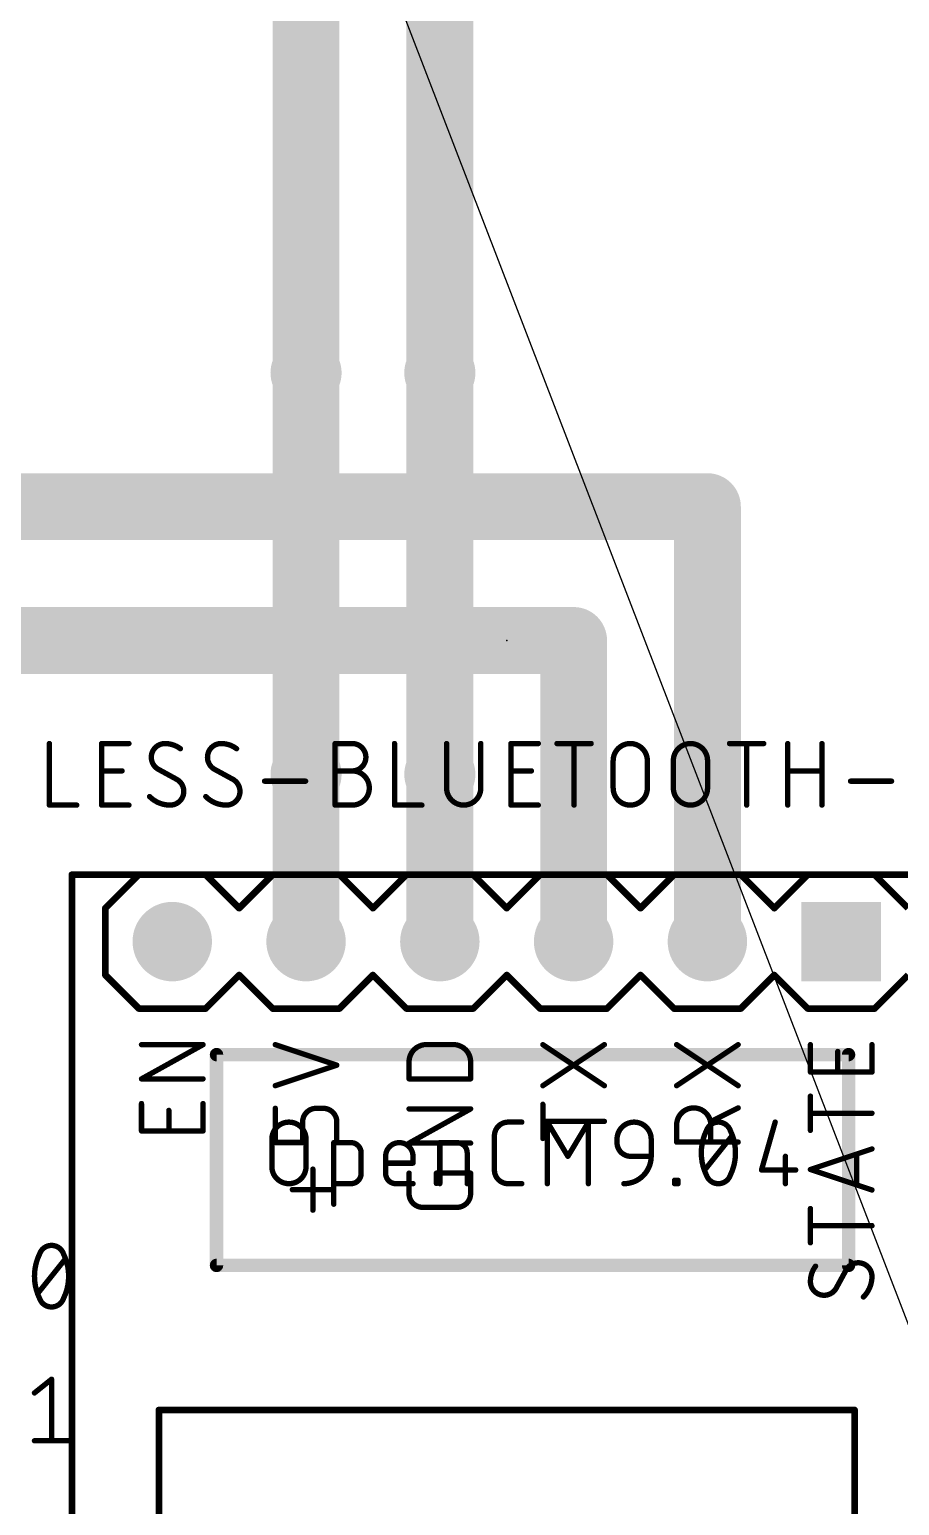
# Model space of a CAD drawing. Extents: x -1.3 to 90, y -14.6 to 68.6.
# Drawn here: x 30.31 to 46.83, y 12.79 to 40.81 of the extents above; entities that cross this region are included whole.
import ezdxf

# ---------------------------------------------------------------- set-up
doc = ezdxf.new("R2010")
doc.units = 0
for name, color, linetype in [('1', 22, 'CONTINUOUS'), ('16', 175, 'CONTINUOUS'), ('17', 82, 'CONTINUOUS'), ('18', 82, 'CONTINUOUS'), ('19', 53, 'CONTINUOUS'), ('21', 253, 'CONTINUOUS'), ('23', 7, 'CONTINUOUS'), ('27', 253, 'CONTINUOUS')]:
    doc.layers.add(name, color=color, linetype=linetype)

# ---------------------------------------------------------------- blocks, each defined once
blk = doc.blocks.new('SQUAREP')
blk.add_solid([(-0.5, -0.5), (0.5, -0.5), (-0.5, 0.5), (0.5, 0.5)])
blk = doc.blocks.new('ROUNDP')
at = {"const_width": 0.5}
blk.add_lwpolyline([(0, -0.25, 1), (0, 0.25, 1), (0, -0.25)], format="xyb", dxfattribs=at)
blk = doc.blocks.new('ROUNDV')
at = {"const_width": 0.5}
blk.add_lwpolyline([(0, -0.25, 1), (0, 0.25, 1), (0, -0.25)], format="xyb", dxfattribs=at)

msp = doc.modelspace()

# ---------------------------------------------------------------- linework, layer by layer
at = {"layer": '1', "const_width": 1.27}
for points in [[(35.56, 34.29), (35.56, 26.67)], [(38.1, 34.29), (38.1, 26.67)]]:
    msp.add_lwpolyline(points, dxfattribs=at)
at = {"layer": '1', "const_width": 0.635}
for points in [[(35.8775, 34.29, 1), (35.2425, 34.29)], [(38.4175, 34.29, 1), (37.7825, 34.29)], [(35.2425, 26.67, 1), (35.8775, 26.67)], [(37.7825, 26.67, 1), (38.4175, 26.67)]]:
    msp.add_lwpolyline(points, format="xyb", dxfattribs=at)
at = {"layer": '16', "const_width": 1.27}
for points in [[(35.56, 46.99), (35.56, 34.29)], [(38.1, 44.45), (38.1, 34.29)], [(27.94, 31.75), (43.18, 31.75)], [(43.18, 31.75), (43.18, 23.495)], [(40.64, 29.21), (27.94, 29.21)], [(40.64, 23.495), (40.64, 29.21)], [(35.56, 26.67), (35.56, 23.495)], [(38.1, 26.67), (38.1, 23.495)]]:
    msp.add_lwpolyline(points, dxfattribs=at)
at = {"layer": '16', "const_width": 0.635}
for points in [[(35.2425, 34.29, 1), (35.8775, 34.29)], [(37.7825, 34.29, 1), (38.4175, 34.29)], [(43.4975, 31.75, 1), (42.8625, 31.75)], [(43.18, 31.4325, 1), (43.18, 32.0675)], [(40.9575, 29.21, 1), (40.3225, 29.21)], [(40.64, 28.8925, 1), (40.64, 29.5275)], [(35.8775, 26.67, 1), (35.2425, 26.67)], [(38.4175, 26.67, 1), (37.7825, 26.67)], [(35.2425, 23.495, 1), (35.8775, 23.495)], [(37.7825, 23.495, 1), (38.4175, 23.495)], [(40.3225, 23.495, 1), (40.9575, 23.495)], [(42.8625, 23.495, 1), (43.4975, 23.495)]]:
    msp.add_lwpolyline(points, format="xyb", dxfattribs=at)
at = {"layer": '19'}
msp.add_line((50.8, 6.35), (34.163, 49.53), dxfattribs=at)
at = {"layer": '21'}
for points, const_width in [([(40.005, 24.765), (31.115, 24.765)], 0.127), ([(31.115, 24.765), (31.115, -12.065)], 0.127), ([(31.75, 24.13), (32.385, 24.765)], 0.127), ([(33.655, 24.765), (34.29, 24.13)], 0.127), ([(34.29, 24.13), (34.925, 24.765)], 0.127), ([(36.195, 24.765), (36.83, 24.13)], 0.127), ([(36.83, 24.13), (37.465, 24.765)], 0.127), ([(38.735, 24.765), (39.37, 24.13)], 0.127), ([(40.005, 24.765), (39.37, 24.13)], 0.127), ([(41.275, 24.765), (40.005, 24.765)], 0.127), ([(42.545, 24.765), (41.275, 24.765)], 0.127), ([(41.91, 24.13), (41.275, 24.765)], 0.127), ([(42.545, 24.765), (41.91, 24.13)], 0.127), ([(43.815, 24.765), (42.545, 24.765)], 0.127), ([(45.085, 24.765), (43.815, 24.765)], 0.127), ([(44.45, 24.13), (43.815, 24.765)], 0.127), ([(45.085, 24.765), (44.45, 24.13)], 0.127), ([(46.355, 24.765), (45.085, 24.765)], 0.127), ([(47.625, 24.765), (46.355, 24.765)], 0.127), ([(46.99, 24.13), (46.355, 24.765)], 0.127), ([(31.75, 24.13), (31.75, 22.86)], 0.127), ([(31.75, 22.86), (32.385, 22.225)], 0.127), ([(34.29, 22.86), (33.655, 22.225)], 0.127), ([(34.925, 22.225), (34.29, 22.86)], 0.127), ([(36.83, 22.86), (36.195, 22.225)], 0.127), ([(37.465, 22.225), (36.83, 22.86)], 0.127), ([(39.37, 22.86), (38.735, 22.225)], 0.127), ([(39.37, 22.86), (40.005, 22.225)], 0.127), ([(41.275, 22.225), (41.91, 22.86)], 0.127), ([(41.91, 22.86), (42.545, 22.225)], 0.127), ([(43.815, 22.225), (44.45, 22.86)], 0.127), ([(44.45, 22.86), (45.085, 22.225)], 0.127), ([(46.355, 22.225), (46.99, 22.86)], 0.127), ([(33.655, 22.225), (32.385, 22.225)], 0.127), ([(36.195, 22.225), (34.925, 22.225)], 0.127), ([(38.735, 22.225), (37.465, 22.225)], 0.127), ([(40.005, 22.225), (41.275, 22.225)], 0.127), ([(42.545, 22.225), (43.815, 22.225)], 0.127), ([(45.085, 22.225), (46.355, 22.225)], 0.127), ([(32.4358, 20.8901), (33.6042, 21.5392)], 0.1016), ([(33.6042, 21.5392), (32.4358, 21.5392)], 0.1016), ([(36.1442, 21.1497), (34.9758, 21.5392)], 0.1016), ([(37.8404, 21.5392), (38.3596, 21.5392)], 0.1016), ([(41.2242, 20.7603), (40.0558, 21.5392)], 0.1016), ([(40.0558, 20.7603), (41.2242, 21.5392)], 0.1016), ([(43.7642, 20.7603), (42.5958, 21.5392)], 0.1016), ([(42.5958, 20.7603), (43.7642, 21.5392)], 0.1016), ([(45.1358, 21.0199), (45.1358, 21.5392)], 0.1016), ([(46.3042, 21.5392), (46.3042, 21.0199)], 0.1016), ([(33.86, 21.35), (33.86, 17.35)], 0.254), ([(45.86, 21.35), (33.86, 21.35)], 0.254), ([(45.6551, 21.0199), (45.6551, 21.4094)], 0.1016), ([(45.86, 17.35), (45.86, 21.35)], 0.254), ([(34.9758, 20.7603), (36.1442, 21.1497)], 0.1016), ([(37.5158, 20.8901), (37.5158, 21.2146)], 0.1016), ([(38.6842, 21.2146), (38.6842, 20.8901)], 0.1016), ([(46.3042, 21.0199), (45.1358, 21.0199)], 0.1016), ([(33.6042, 20.8901), (32.4358, 20.8901)], 0.1016), ([(38.6842, 20.8901), (37.5158, 20.8901)], 0.1016), ([(32.4358, 19.9017), (32.4358, 20.421)], 0.1016), ([(33.6042, 20.421), (33.6042, 19.9017)], 0.1016), ([(40.0558, 19.7584), (40.0558, 20.4075)], 0.1016), ([(45.1358, 19.9128), (45.1358, 20.5619)], 0.1016), ([(32.9551, 19.9017), (32.9551, 20.2912)], 0.1016), ([(34.9758, 19.6822), (34.9758, 20.3313)], 0.1016), ([(35.8846, 20.3313), (35.7547, 20.3313)], 0.1016), ([(37.5158, 19.6709), (38.6842, 20.32)], 0.1016), ([(38.6842, 20.32), (37.5158, 20.32)], 0.1016), ([(43.7642, 20.3387), (43.2449, 20.079)], 0.1016), ([(46.3042, 20.2373), (45.1358, 20.2373)], 0.1016), ([(33.6042, 19.9017), (32.4358, 19.9017)], 0.1016), ([(35.4951, 20.0716), (35.4951, 19.6822)], 0.1016), ([(36.1442, 19.6822), (36.1442, 20.0716)], 0.1016), ([(39.3962, 20.0692), (39.6559, 20.0692)], 0.1016), ([(41.2242, 20.0829), (40.0558, 20.0829)], 0.1016), ([(40.1418, 18.9008), (40.1418, 20.0692)], 0.1016), ([(40.1418, 20.0692), (40.5313, 19.4201)], 0.1016), ([(40.5313, 19.4201), (40.9207, 20.0692)], 0.1016), ([(40.9207, 20.0692), (40.9207, 18.9008)], 0.1016), ([(42.5958, 19.6895), (42.5958, 20.0141)], 0.1016), ([(43.2449, 20.0141), (43.2449, 19.6895)], 0.1016), ([(44.4668, 20.0692), (44.2072, 19.1604)], 0.1016), ([(34.9108, 19.2254), (34.9108, 19.7446)], 0.1016), ([(35.4951, 19.6822), (34.9758, 19.6822)], 0.1016), ([(35.5599, 19.7446), (35.5599, 19.2254)], 0.1016), ([(36.0865, 18.5113), (36.0865, 19.6797)], 0.1016), ([(36.0865, 19.6797), (36.4111, 19.6797)], 0.1016), ([(38.6842, 19.6709), (37.5158, 19.6709)], 0.1016), ([(38.0999, 18.9008), (38.0999, 19.6797)], 0.1016), ([(38.0999, 19.6797), (38.4245, 19.6797)], 0.1016), ([(39.1366, 19.1604), (39.1366, 19.8096)], 0.1016), ([(41.464, 19.6797), (41.464, 19.7446)], 0.1016), ([(42.1131, 19.7446), (42.1131, 19.4201)], 0.1016), ([(43.7642, 19.6895), (42.5958, 19.6895)], 0.1016), ([(43.1291, 19.1604), (43.6484, 19.8096)], 0.1016), ([(45.1358, 19.1705), (46.3042, 19.56)], 0.1016), ([(36.6058, 19.485), (36.6058, 19.0955)], 0.1016), ([(37.0712, 19.0955), (37.0712, 19.4201)], 0.1016), ([(37.5905, 19.2903), (37.0712, 19.2903)], 0.1016), ([(37.5905, 19.4201), (37.5905, 19.2903)], 0.1016), ([(38.6192, 19.485), (38.6192, 18.9008)], 0.1016), ([(42.1131, 19.4201), (41.7236, 19.4201)], 0.1016), ([(44.6616, 19.4201), (44.6616, 18.9008)], 0.1016), ([(46.0121, 19.4626), (46.0121, 18.8784)], 0.1016), ([(35.6898, 18.3981), (35.6898, 19.177)], 0.1016), ([(37.5158, 18.7113), (37.5158, 19.1008)], 0.1016), ([(38.0351, 18.9061), (38.0351, 19.1008)], 0.1016), ([(38.0351, 19.1008), (38.6842, 19.1008)], 0.1016), ([(38.6842, 19.1008), (38.6842, 18.7113)], 0.1016), ([(44.2072, 19.1604), (44.8563, 19.1604)], 0.1016), ([(46.3042, 18.781), (45.1358, 19.1705)], 0.1016), ([(36.0793, 18.7875), (35.3004, 18.7875)], 0.1016), ([(36.4111, 18.9008), (36.0865, 18.9008)], 0.1016), ([(37.5905, 18.9008), (37.2659, 18.9008)], 0.1016), ([(39.6559, 18.9008), (39.3962, 18.9008)], 0.1016), ([(42.5562, 18.9008), (42.5562, 18.9657)], 0.1016), ([(42.5562, 18.9657), (42.6211, 18.9657)], 0.1016), ([(42.6211, 18.9008), (42.5562, 18.9008)], 0.1016), ([(42.6211, 18.9657), (42.6211, 18.9008)], 0.1016), ([(38.4246, 18.4517), (37.7754, 18.4517)], 0.1016), ([(45.1358, 17.7792), (45.1358, 18.4283)], 0.1016), ([(46.3042, 18.1037), (45.1358, 18.1037)], 0.1016), ([(30.4687, 16.8204), (30.988, 17.4696)], 0.1016), ([(33.86, 17.35), (45.86, 17.35)], 0.254), ([(45.8174, 17.2698), (45.6226, 16.9127)], 0.1016), ([(30.4038, 14.9296), (30.7284, 15.1892)], 0.1016), ([(30.7284, 15.1892), (30.7284, 14.0208)], 0.1016), ([(45.974, 14.605), (32.766, 14.605)], 0.127), ([(32.766, 14.605), (32.766, -8.255)], 0.127), ([(45.974, -8.255), (45.974, 14.605)], 0.127), ([(30.4038, 14.0208), (31.0529, 14.0208)], 0.1016)]:
    msp.add_lwpolyline(points, dxfattribs=dict(at, const_width=const_width))
for points, const_width in [([(31.115, 24.7967, 1), (31.115, 24.7333)], 0.0635), ([(31.1468, 24.765, 1), (31.0833, 24.765)], 0.0635), ([(32.4075, 24.7425, 1), (32.3625, 24.7875)], 0.0635), ([(33.6775, 24.7875, 1), (33.6325, 24.7425)], 0.0635), ([(34.9475, 24.7425, 1), (34.9025, 24.7875)], 0.0635), ([(36.2175, 24.7875, 1), (36.1725, 24.7425)], 0.0635), ([(37.4875, 24.7425, 1), (37.4425, 24.7875)], 0.0635), ([(38.7575, 24.7875, 1), (38.7125, 24.7425)], 0.0635), ([(40.005, 24.7967, 1), (40.005, 24.7333)], 0.0635), ([(40.0275, 24.7425, 1), (39.9825, 24.7875)], 0.0635), ([(40.005, 24.7333, 1), (40.005, 24.7967)], 0.0635), ([(41.2975, 24.7875, 1), (41.2525, 24.7425)], 0.0635), ([(41.275, 24.7967, 1), (41.275, 24.7333)], 0.0635), ([(41.275, 24.7333, 1), (41.275, 24.7967)], 0.0635), ([(42.545, 24.7967, 1), (42.545, 24.7333)], 0.0635), ([(42.5675, 24.7425, 1), (42.5225, 24.7875)], 0.0635), ([(42.545, 24.7333, 1), (42.545, 24.7967)], 0.0635), ([(43.8375, 24.7875, 1), (43.7925, 24.7425)], 0.0635), ([(43.815, 24.7967, 1), (43.815, 24.7333)], 0.0635), ([(43.815, 24.7333, 1), (43.815, 24.7967)], 0.0635), ([(45.085, 24.7967, 1), (45.085, 24.7333)], 0.0635), ([(45.1075, 24.7425, 1), (45.0625, 24.7875)], 0.0635), ([(45.085, 24.7333, 1), (45.085, 24.7967)], 0.0635), ([(46.3775, 24.7875, 1), (46.3325, 24.7425)], 0.0635), ([(46.355, 24.7967, 1), (46.355, 24.7333)], 0.0635), ([(46.355, 24.7333, 1), (46.355, 24.7967)], 0.0635), ([(31.7275, 24.1525, 1), (31.7725, 24.1075)], 0.0635), ([(31.7817, 24.13, 1), (31.7183, 24.13)], 0.0635), ([(34.2675, 24.1525, 1), (34.3125, 24.1075)], 0.0635), ([(34.2675, 24.1075, 1), (34.3125, 24.1525)], 0.0635), ([(36.8075, 24.1525, 1), (36.8525, 24.1075)], 0.0635), ([(36.8075, 24.1075, 1), (36.8525, 24.1525)], 0.0635), ([(39.3475, 24.1525, 1), (39.3925, 24.1075)], 0.0635), ([(39.3475, 24.1075, 1), (39.3925, 24.1525)], 0.0635), ([(41.8875, 24.1525, 1), (41.9325, 24.1075)], 0.0635), ([(41.8875, 24.1075, 1), (41.9325, 24.1525)], 0.0635), ([(44.4275, 24.1525, 1), (44.4725, 24.1075)], 0.0635), ([(44.4275, 24.1075, 1), (44.4725, 24.1525)], 0.0635), ([(31.7725, 22.8825, 1), (31.7275, 22.8375)], 0.0635), ([(31.7183, 22.86, 1), (31.7817, 22.86)], 0.0635), ([(34.3125, 22.8825, 1), (34.2675, 22.8375)], 0.0635), ([(34.3125, 22.8375, 1), (34.2675, 22.8825)], 0.0635), ([(36.8525, 22.8825, 1), (36.8075, 22.8375)], 0.0635), ([(36.8525, 22.8375, 1), (36.8075, 22.8825)], 0.0635), ([(39.3925, 22.8825, 1), (39.3475, 22.8375)], 0.0635), ([(39.3925, 22.8375, 1), (39.3475, 22.8825)], 0.0635), ([(41.9325, 22.8825, 1), (41.8875, 22.8375)], 0.0635), ([(41.9325, 22.8375, 1), (41.8875, 22.8825)], 0.0635), ([(44.4725, 22.8825, 1), (44.4275, 22.8375)], 0.0635), ([(44.4725, 22.8375, 1), (44.4275, 22.8825)], 0.0635), ([(32.385, 22.2568, 1), (32.385, 22.1933)], 0.0635), ([(32.3625, 22.2025, 1), (32.4075, 22.2475)], 0.0635), ([(33.6325, 22.2475, 1), (33.6775, 22.2025)], 0.0635), ([(33.655, 22.1933, 1), (33.655, 22.2568)], 0.0635), ([(34.925, 22.2568, 1), (34.925, 22.1933)], 0.0635), ([(34.9025, 22.2025, 1), (34.9475, 22.2475)], 0.0635), ([(36.1725, 22.2475, 1), (36.2175, 22.2025)], 0.0635), ([(36.195, 22.1933, 1), (36.195, 22.2568)], 0.0635), ([(37.465, 22.2568, 1), (37.465, 22.1933)], 0.0635), ([(37.4425, 22.2025, 1), (37.4875, 22.2475)], 0.0635), ([(38.7125, 22.2475, 1), (38.7575, 22.2025)], 0.0635), ([(38.735, 22.1933, 1), (38.735, 22.2568)], 0.0635), ([(40.005, 22.2568, 1), (40.005, 22.1933)], 0.0635), ([(39.9825, 22.2025, 1), (40.0275, 22.2475)], 0.0635), ([(41.2525, 22.2475, 1), (41.2975, 22.2025)], 0.0635), ([(41.275, 22.1933, 1), (41.275, 22.2568)], 0.0635), ([(42.545, 22.2568, 1), (42.545, 22.1933)], 0.0635), ([(42.5225, 22.2025, 1), (42.5675, 22.2475)], 0.0635), ([(43.7925, 22.2475, 1), (43.8375, 22.2025)], 0.0635), ([(43.815, 22.1933, 1), (43.815, 22.2568)], 0.0635), ([(45.085, 22.2568, 1), (45.085, 22.1933)], 0.0635), ([(45.0625, 22.2025, 1), (45.1075, 22.2475)], 0.0635), ([(46.3325, 22.2475, 1), (46.3775, 22.2025)], 0.0635), ([(46.355, 22.1933, 1), (46.355, 22.2568)], 0.0635), ([(32.4358, 21.5646, 1), (32.4358, 21.5138)], 0.0508), ([(33.6165, 21.517, 1), (33.5919, 21.5614)], 0.0508), ([(33.6042, 21.5138, 1), (33.6042, 21.5646)], 0.0508), ([(34.9838, 21.5633, 1), (34.9678, 21.5151)], 0.0508), ([(37.8404, 21.5392, 0.4142), (37.5158, 21.2146)], 0.1016), ([(37.8404, 21.5646, 1), (37.8404, 21.5138)], 0.0508), ([(37.8404, 21.5138, 1), (37.8404, 21.5646)], 0.0508), ([(38.6842, 21.2146, 0.4142), (38.3596, 21.5392)], 0.1016), ([(38.3596, 21.5646, 1), (38.3596, 21.5138)], 0.0508), ([(38.3596, 21.5138, 1), (38.3596, 21.5646)], 0.0508), ([(40.0699, 21.5603, 1), (40.0417, 21.5181)], 0.0508), ([(41.2383, 21.5181, 1), (41.2101, 21.5603)], 0.0508), ([(42.6099, 21.5603, 1), (42.5817, 21.5181)], 0.0508), ([(43.7783, 21.5181, 1), (43.7501, 21.5603)], 0.0508), ([(45.1612, 21.5392, 1), (45.1104, 21.5392)], 0.0508), ([(46.3296, 21.5392, 1), (46.2788, 21.5392)], 0.0508), ([(33.9235, 21.35, 1), (33.7965, 21.35)], 0.127), ([(33.86, 21.4135, 1), (33.86, 21.2865)], 0.127), ([(45.6805, 21.4094, 1), (45.6297, 21.4094)], 0.0508), ([(45.9235, 21.35, 1), (45.7965, 21.35)], 0.127), ([(45.86, 21.2865, 1), (45.86, 21.4135)], 0.127), ([(36.1522, 21.1256, 1), (36.1362, 21.1738)], 0.0508), ([(36.1362, 21.1256, 1), (36.1522, 21.1738)], 0.0508), ([(37.5412, 21.2146, 1), (37.4904, 21.2146)], 0.0508), ([(37.4904, 21.2146, 1), (37.5412, 21.2146)], 0.0508), ([(38.7096, 21.2146, 1), (38.6588, 21.2146)], 0.0508), ([(38.6588, 21.2146, 1), (38.7096, 21.2146)], 0.0508), ([(45.1358, 21.0453, 1), (45.1358, 20.9945)], 0.0508), ([(45.1104, 21.0199, 1), (45.1612, 21.0199)], 0.0508), ([(45.6297, 21.0199, 1), (45.6805, 21.0199)], 0.0508), ([(46.2788, 21.0199, 1), (46.3296, 21.0199)], 0.0508), ([(46.3042, 20.9945, 1), (46.3042, 21.0453)], 0.0508), ([(32.4358, 20.9155, 1), (32.4358, 20.8647)], 0.0508), ([(32.4235, 20.9123, 1), (32.4481, 20.8679)], 0.0508), ([(33.6042, 20.8647, 1), (33.6042, 20.9155)], 0.0508), ([(34.9678, 20.7844, 1), (34.9838, 20.7362)], 0.0508), ([(37.5158, 20.9155, 1), (37.5158, 20.8647)], 0.0508), ([(37.4904, 20.8901, 1), (37.5412, 20.8901)], 0.0508), ([(38.6588, 20.8901, 1), (38.7096, 20.8901)], 0.0508), ([(38.6842, 20.8647, 1), (38.6842, 20.9155)], 0.0508), ([(40.0417, 20.7814, 1), (40.0699, 20.7391)], 0.0508), ([(41.2101, 20.7391, 1), (41.2383, 20.7814)], 0.0508), ([(42.5817, 20.7814, 1), (42.6099, 20.7391)], 0.0508), ([(43.7501, 20.7391, 1), (43.7783, 20.7814)], 0.0508), ([(32.4612, 20.421, 1), (32.4104, 20.421)], 0.0508), ([(33.6296, 20.421, 1), (33.5788, 20.421)], 0.0508), ([(40.0812, 20.4075, 1), (40.0304, 20.4075)], 0.0508), ([(45.1612, 20.5619, 1), (45.1104, 20.5619)], 0.0508), ([(32.9805, 20.2912, 1), (32.9297, 20.2912)], 0.0508), ([(35.0012, 20.3313, 1), (34.9504, 20.3313)], 0.0508), ([(35.7547, 20.3313, 0.4142), (35.4951, 20.0716)], 0.1016), ([(35.7547, 20.3567, 1), (35.7547, 20.3059)], 0.0508), ([(35.7547, 20.3059, 1), (35.7547, 20.3567)], 0.0508), ([(36.1442, 20.0716, 0.4142), (35.8846, 20.3313)], 0.1016), ([(35.8846, 20.3567, 1), (35.8846, 20.3059)], 0.0508), ([(35.8846, 20.3059, 1), (35.8846, 20.3567)], 0.0508), ([(37.5158, 20.3454, 1), (37.5158, 20.2946)], 0.0508), ([(38.6965, 20.2978, 1), (38.6719, 20.3422)], 0.0508), ([(38.6842, 20.2946, 1), (38.6842, 20.3454)], 0.0508), ([(43.2449, 20.0141, 1), (42.5958, 20.0141)], 0.1016), ([(43.7756, 20.3159, 1), (43.7528, 20.3614)], 0.0508), ([(45.1358, 20.2627, 1), (45.1358, 20.2119)], 0.0508), ([(46.3042, 20.2119, 1), (46.3042, 20.2627)], 0.0508), ([(32.4358, 19.9272, 1), (32.4358, 19.8763)], 0.0508), ([(32.4104, 19.9017, 1), (32.4612, 19.9017)], 0.0508), ([(32.9297, 19.9017, 1), (32.9805, 19.9017)], 0.0508), ([(33.5788, 19.9017, 1), (33.6296, 19.9017)], 0.0508), ([(33.6042, 19.8763, 1), (33.6042, 19.9272)], 0.0508), ([(35.5599, 19.7446, 1), (34.9108, 19.7446)], 0.1016), ([(35.5205, 20.0716, 1), (35.4697, 20.0716)], 0.0508), ([(35.4697, 20.0716, 1), (35.5205, 20.0716)], 0.0508), ([(36.1696, 20.0716, 1), (36.1188, 20.0716)], 0.0508), ([(36.1188, 20.0716, 1), (36.1696, 20.0716)], 0.0508), ([(39.3962, 20.0692, 0.4142), (39.1366, 19.8096)], 0.1016), ([(39.3962, 20.0946, 1), (39.3962, 20.0438)], 0.0508), ([(39.3962, 20.0438, 1), (39.3962, 20.0946)], 0.0508), ([(39.6559, 20.0438, 1), (39.6559, 20.0946)], 0.0508), ([(40.0558, 20.1083, 1), (40.0558, 20.0575)], 0.0508), ([(40.1672, 20.0692, 1), (40.1164, 20.0692)], 0.0508), ([(40.1636, 20.0823, 1), (40.12, 20.0561)], 0.0508), ([(40.9461, 20.0692, 1), (40.8953, 20.0692)], 0.0508), ([(40.9425, 20.0561, 1), (40.8989, 20.0823)], 0.0508), ([(41.2242, 20.0575, 1), (41.2242, 20.1083)], 0.0508), ([(42.1131, 19.7446, 1), (41.464, 19.7446)], 0.1016), ([(42.6212, 20.0141, 1), (42.5704, 20.0141)], 0.0508), ([(42.5704, 20.0141, 1), (42.6212, 20.0141)], 0.0508), ([(43.1616, 19.9069, 0.1139), (43.0642, 19.485)], 0.1016), ([(43.1375, 19.9152, 1), (43.1856, 19.8987)], 0.0508), ([(43.3887, 20.0692, 0.3205), (43.1616, 19.9069)], 0.1016), ([(43.1844, 19.8958, 1), (43.1387, 19.9181)], 0.0508), ([(43.2703, 20.0141, 1), (43.2195, 20.0141)], 0.0508), ([(43.2195, 20.0141, 1), (43.2703, 20.0141)], 0.0508), ([(43.2336, 20.1017, 1), (43.2563, 20.0563)], 0.0508), ([(43.6159, 19.9069, 0.3205), (43.3887, 20.0692)], 0.1016), ([(43.3887, 20.0946, 1), (43.3887, 20.0438)], 0.0508), ([(43.3887, 20.0438, 1), (43.3887, 20.0946)], 0.0508), ([(43.6388, 19.9181, 1), (43.5931, 19.8958)], 0.0508), ([(43.7133, 19.485, 0.1139), (43.6159, 19.9069)], 0.1016), ([(43.5919, 19.8987, 1), (43.64, 19.9152)], 0.0508), ([(44.4913, 20.0622, 1), (44.4424, 20.0762)], 0.0508), ([(45.1104, 19.9128, 1), (45.1612, 19.9128)], 0.0508), ([(34.9362, 19.7446, 1), (34.8854, 19.7446)], 0.0508), ([(34.8854, 19.7446, 1), (34.9362, 19.7446)], 0.0508), ([(34.9758, 19.7076, 1), (34.9758, 19.6568)], 0.0508), ([(34.9504, 19.6822, 1), (35.0012, 19.6822)], 0.0508), ([(35.4697, 19.6822, 1), (35.5205, 19.6822)], 0.0508), ([(35.4951, 19.6568, 1), (35.4951, 19.7076)], 0.0508), ([(35.5853, 19.7446, 1), (35.5345, 19.7446)], 0.0508), ([(35.5345, 19.7446, 1), (35.5853, 19.7446)], 0.0508), ([(36.1119, 19.6797, 1), (36.0611, 19.6797)], 0.0508), ([(36.0865, 19.7051, 1), (36.0865, 19.6543)], 0.0508), ([(36.1188, 19.6822, 1), (36.1696, 19.6822)], 0.0508), ([(36.411, 19.7051, 1), (36.4111, 19.6543)], 0.0508), ([(36.6058, 19.485, 0.4142), (36.4111, 19.6797)], 0.1016), ([(36.4111, 19.6543, 1), (36.4111, 19.7051)], 0.0508), ([(37.5905, 19.4201, 1), (37.0712, 19.4201)], 0.1016), ([(37.5158, 19.6963, 1), (37.5158, 19.6455)], 0.0508), ([(37.5035, 19.6931, 1), (37.5281, 19.6487)], 0.0508), ([(38.1253, 19.6797, 1), (38.0745, 19.6797)], 0.0508), ([(38.0999, 19.7051, 1), (38.0999, 19.6543)], 0.0508), ([(38.6192, 19.485, 0.4142), (38.4245, 19.6797)], 0.1016), ([(38.4245, 19.7051, 1), (38.4245, 19.6543)], 0.0508), ([(38.4245, 19.6543, 1), (38.4245, 19.7051)], 0.0508), ([(38.6842, 19.6455, 1), (38.6842, 19.6963)], 0.0508), ([(39.162, 19.8096, 1), (39.1112, 19.8096)], 0.0508), ([(39.1112, 19.8096, 1), (39.162, 19.8096)], 0.0508), ([(40.0304, 19.7584, 1), (40.0812, 19.7584)], 0.0508), ([(41.4894, 19.7446, 1), (41.4386, 19.7446)], 0.0508), ([(41.4386, 19.7446, 1), (41.4894, 19.7446)], 0.0508), ([(41.464, 19.6797, 0.4142), (41.7236, 19.4201)], 0.1016), ([(41.4894, 19.6797, 1), (41.4386, 19.6797)], 0.0508), ([(41.4386, 19.6797, 1), (41.4894, 19.6797)], 0.0508), ([(42.1385, 19.7446, 1), (42.0877, 19.7446)], 0.0508), ([(42.0877, 19.7446, 1), (42.1385, 19.7446)], 0.0508), ([(42.5958, 19.7149, 1), (42.5958, 19.6641)], 0.0508), ([(42.5704, 19.6895, 1), (42.6212, 19.6895)], 0.0508), ([(43.2195, 19.6895, 1), (43.2703, 19.6895)], 0.0508), ([(43.6682, 19.7937, 1), (43.6286, 19.8254)], 0.0508), ([(43.7642, 19.6641, 1), (43.7642, 19.7149)], 0.0508), ([(46.3122, 19.5359, 1), (46.2962, 19.5841)], 0.0508), ([(36.6312, 19.485, 1), (36.5804, 19.485)], 0.0508), ([(36.5804, 19.485, 1), (36.6312, 19.485)], 0.0508), ([(37.0966, 19.4201, 1), (37.0458, 19.4201)], 0.0508), ([(37.0458, 19.4201, 1), (37.0966, 19.4201)], 0.0508), ([(37.0712, 19.3157, 1), (37.0712, 19.2649)], 0.0508), ([(37.6159, 19.4201, 1), (37.5651, 19.4201)], 0.0508), ([(37.5651, 19.4201, 1), (37.6159, 19.4201)], 0.0508), ([(37.5905, 19.2649, 1), (37.5905, 19.3157)], 0.0508), ([(38.6446, 19.485, 1), (38.5938, 19.485)], 0.0508), ([(38.5938, 19.485, 1), (38.6446, 19.485)], 0.0508), ([(40.5095, 19.4332, 1), (40.553, 19.407)], 0.0508), ([(40.5095, 19.407, 1), (40.553, 19.4332)], 0.0508), ([(41.5938, 18.9008, 0.4142), (42.1131, 19.4201)], 0.1016), ([(41.7236, 19.4455, 1), (41.7236, 19.3947)], 0.0508), ([(41.7236, 19.3947, 1), (41.7236, 19.4455)], 0.0508), ([(42.1385, 19.4201, 1), (42.0877, 19.4201)], 0.0508), ([(42.0877, 19.4201, 1), (42.1385, 19.4201)], 0.0508), ([(42.1131, 19.3947, 1), (42.1131, 19.4455)], 0.0508), ([(43.0642, 19.485, 0.1139), (43.1616, 19.0631)], 0.1016), ([(43.0896, 19.485, 1), (43.0388, 19.485)], 0.0508), ([(43.0388, 19.485, 1), (43.0896, 19.485)], 0.0508), ([(43.6159, 19.0631, 0.1139), (43.7133, 19.485)], 0.1016), ([(43.7387, 19.485, 1), (43.6879, 19.485)], 0.0508), ([(43.6879, 19.485, 1), (43.7387, 19.485)], 0.0508), ([(44.687, 19.4201, 1), (44.6362, 19.4201)], 0.0508), ([(46.0375, 19.4626, 1), (45.9867, 19.4626)], 0.0508), ([(34.9108, 19.2254, 1), (35.5599, 19.2254)], 0.1016), ([(34.9362, 19.2254, 1), (34.8854, 19.2254)], 0.0508), ([(34.8854, 19.2254, 1), (34.9362, 19.2254)], 0.0508), ([(35.5853, 19.2254, 1), (35.5345, 19.2254)], 0.0508), ([(35.5345, 19.2254, 1), (35.5853, 19.2254)], 0.0508), ([(35.7152, 19.177, 1), (35.6644, 19.177)], 0.0508), ([(36.4111, 18.9008, 0.4142), (36.6058, 19.0955)], 0.1016), ([(36.6312, 19.0955, 1), (36.5804, 19.0955)], 0.0508), ([(36.5804, 19.0955, 1), (36.6312, 19.0955)], 0.0508), ([(37.0712, 19.0955, 0.4142), (37.2659, 18.9008)], 0.1016), ([(37.0966, 19.0955, 1), (37.0458, 19.0955)], 0.0508), ([(37.0458, 19.0955, 1), (37.0966, 19.0955)], 0.0508), ([(37.5412, 19.1008, 1), (37.4904, 19.1008)], 0.0508), ([(37.5651, 19.2903, 1), (37.6159, 19.2903)], 0.0508), ([(38.0605, 19.1008, 1), (38.0097, 19.1008)], 0.0508), ([(38.0351, 19.1262, 1), (38.0351, 19.0754)], 0.0508), ([(38.7096, 19.1008, 1), (38.6588, 19.1008)], 0.0508), ([(38.6842, 19.0754, 1), (38.6842, 19.1262)], 0.0508), ([(39.1366, 19.1604, 0.4142), (39.3962, 18.9008)], 0.1016), ([(39.162, 19.1604, 1), (39.1112, 19.1604)], 0.0508), ([(39.1112, 19.1604, 1), (39.162, 19.1604)], 0.0508), ([(43.1093, 19.1763, 1), (43.1489, 19.1446)], 0.0508), ([(43.1856, 19.0713, 1), (43.1375, 19.0548)], 0.0508), ([(43.1616, 19.0631, 0.3205), (43.3887, 18.9008)], 0.1016), ([(43.1387, 19.0519, 1), (43.1844, 19.0742)], 0.0508), ([(43.3887, 18.9008, 0.3205), (43.6159, 19.0631)], 0.1016), ([(43.5931, 19.0742, 1), (43.6388, 19.0519)], 0.0508), ([(43.64, 19.0548, 1), (43.5919, 19.0713)], 0.0508), ([(44.2072, 19.1858, 1), (44.2072, 19.135)], 0.0508), ([(44.1828, 19.1674, 1), (44.2316, 19.1535)], 0.0508), ([(44.8563, 19.135, 1), (44.8563, 19.1858)], 0.0508), ([(45.1438, 19.1946, 1), (45.1278, 19.1464)], 0.0508), ([(45.1278, 19.1946, 1), (45.1438, 19.1464)], 0.0508), ([(35.3004, 18.8129, 1), (35.3004, 18.7621)], 0.0508), ([(36.0865, 18.9262, 1), (36.0865, 18.8754)], 0.0508), ([(36.0793, 18.7621, 1), (36.0793, 18.8129)], 0.0508), ([(36.4111, 18.9262, 1), (36.4111, 18.8754)], 0.0508), ([(36.4111, 18.8754, 1), (36.4111, 18.9262)], 0.0508), ([(37.2659, 18.9262, 1), (37.2659, 18.8754)], 0.0508), ([(37.2659, 18.8754, 1), (37.2659, 18.9262)], 0.0508), ([(37.5905, 18.8754, 1), (37.5905, 18.9262)], 0.0508), ([(38.0097, 18.9061, 1), (38.0605, 18.9061)], 0.0508), ([(38.0745, 18.9008, 1), (38.1253, 18.9008)], 0.0508), ([(38.5938, 18.9008, 1), (38.6446, 18.9008)], 0.0508), ([(39.3962, 18.9262, 1), (39.3962, 18.8754)], 0.0508), ([(39.3962, 18.8754, 1), (39.3962, 18.9262)], 0.0508), ([(39.6559, 18.8754, 1), (39.6559, 18.9262)], 0.0508), ([(40.1164, 18.9008, 1), (40.1672, 18.9008)], 0.0508), ([(40.8953, 18.9008, 1), (40.9461, 18.9008)], 0.0508), ([(41.5938, 18.9262, 1), (41.5938, 18.8754)], 0.0508), ([(42.5816, 18.9657, 1), (42.5308, 18.9657)], 0.0508), ([(42.5562, 18.9911, 1), (42.5562, 18.9403)], 0.0508), ([(42.5562, 18.9262, 1), (42.5562, 18.8754)], 0.0508), ([(42.5308, 18.9008, 1), (42.5816, 18.9008)], 0.0508), ([(42.6465, 18.9657, 1), (42.5957, 18.9657)], 0.0508), ([(42.5957, 18.9008, 1), (42.6465, 18.9008)], 0.0508), ([(42.6211, 18.9403, 1), (42.6211, 18.9911)], 0.0508), ([(42.6211, 18.8754, 1), (42.6211, 18.9262)], 0.0508), ([(43.3887, 18.9262, 1), (43.3887, 18.8754)], 0.0508), ([(43.3887, 18.8754, 1), (43.3887, 18.9262)], 0.0508), ([(44.6362, 18.9008, 1), (44.687, 18.9008)], 0.0508), ([(45.9867, 18.8784, 1), (46.0375, 18.8784)], 0.0508), ([(46.2962, 18.757, 1), (46.3122, 18.8051)], 0.0508), ([(36.0611, 18.5113, 1), (36.1119, 18.5113)], 0.0508), ([(37.5158, 18.7113, 0.4142), (37.7754, 18.4517)], 0.1016), ([(37.5412, 18.7113, 1), (37.4904, 18.7113)], 0.0508), ([(37.4904, 18.7113, 1), (37.5412, 18.7113)], 0.0508), ([(37.7754, 18.4771, 1), (37.7754, 18.4263)], 0.0508), ([(37.7754, 18.4263, 1), (37.7754, 18.4771)], 0.0508), ([(38.4246, 18.4517, 0.4142), (38.6842, 18.7113)], 0.1016), ([(38.4246, 18.4771, 1), (38.4246, 18.4263)], 0.0508), ([(38.4246, 18.4263, 1), (38.4246, 18.4771)], 0.0508), ([(38.7096, 18.7113, 1), (38.6588, 18.7113)], 0.0508), ([(38.6588, 18.7113, 1), (38.7096, 18.7113)], 0.0508), ([(35.6644, 18.3981, 1), (35.7152, 18.3981)], 0.0508), ([(45.1612, 18.4283, 1), (45.1104, 18.4283)], 0.0508), ([(45.1358, 18.1291, 1), (45.1358, 18.0783)], 0.0508), ([(46.3042, 18.0783, 1), (46.3042, 18.1291)], 0.0508), ([(30.7284, 17.7292, 0.3205), (30.5012, 17.5669)], 0.1016), ([(30.7283, 17.7546, 1), (30.7284, 17.7038)], 0.0508), ([(30.9555, 17.5669, 0.3205), (30.7284, 17.7292)], 0.1016), ([(30.7283, 17.7038, 1), (30.7284, 17.7546)], 0.0508), ([(45.1104, 17.7792, 1), (45.1612, 17.7792)], 0.0508), ([(30.5012, 17.5669, 0.1139), (30.4038, 17.145)], 0.1016), ([(30.4771, 17.5752, 1), (30.5252, 17.5587)], 0.0508), ([(30.524, 17.5558, 1), (30.4783, 17.5781)], 0.0508), ([(30.9784, 17.5781, 1), (30.9327, 17.5558)], 0.0508), ([(31.0529, 17.145, 0.1139), (30.9555, 17.5669)], 0.1016), ([(30.9315, 17.5587, 1), (30.9796, 17.5752)], 0.0508), ([(31.0078, 17.4537, 1), (30.9682, 17.4854)], 0.0508), ([(33.86, 17.4135, 1), (33.86, 17.2865)], 0.127), ([(33.7965, 17.35, 1), (33.9235, 17.35)], 0.127), ([(45.2332, 17.3347, 0.1623), (45.1358, 17.0426)], 0.1016), ([(45.2535, 17.3194, 1), (45.2128, 17.3499)], 0.0508), ([(45.7965, 17.35, 1), (45.9235, 17.35)], 0.127), ([(46.0446, 17.3996, 0.2656), (45.8174, 17.2698)], 0.1016), ([(45.86, 17.2865, 1), (45.86, 17.4135)], 0.127), ([(46.3042, 17.1399, 0.4142), (46.0446, 17.3996)], 0.1016), ([(46.0446, 17.425, 1), (46.0446, 17.3742)], 0.0508), ([(46.0446, 17.3742, 1), (46.0446, 17.425)], 0.0508), ([(30.4038, 17.145, 0.1139), (30.5012, 16.7231)], 0.1016), ([(30.4292, 17.145, 1), (30.3784, 17.145)], 0.0508), ([(30.3784, 17.145, 1), (30.4292, 17.145)], 0.0508), ([(30.9555, 16.7231, 0.1139), (31.0529, 17.145)], 0.1016), ([(31.0783, 17.145, 1), (31.0275, 17.145)], 0.0508), ([(31.0275, 17.145, 1), (31.0783, 17.145)], 0.0508), ([(45.1358, 17.0426, 0.4142), (45.3954, 16.7829)], 0.1016), ([(45.1612, 17.0426, 1), (45.1104, 17.0426)], 0.0508), ([(45.7955, 17.2826, 1), (45.8393, 17.2569)], 0.0508), ([(45.8397, 17.2576, 1), (45.7951, 17.2819)], 0.0508), ([(46.1419, 16.7505, 0.2), (46.3042, 17.1399)], 0.1016), ([(46.3296, 17.1399, 1), (46.2788, 17.1399)], 0.0508), ([(46.2788, 17.1399, 1), (46.3296, 17.1399)], 0.0508), ([(30.4489, 16.8363, 1), (30.4885, 16.8046)], 0.0508), ([(45.1104, 17.0426, 1), (45.1612, 17.0426)], 0.0508), ([(45.3954, 16.7829, 0.2656), (45.6226, 16.9127)], 0.1016), ([(45.3954, 16.8083, 1), (45.3954, 16.7575)], 0.0508), ([(45.3954, 16.7575, 1), (45.3954, 16.8083)], 0.0508), ([(45.6003, 16.9249, 1), (45.6449, 16.9006)], 0.0508), ([(45.6445, 16.8998, 1), (45.6008, 16.9256)], 0.0508), ([(30.5252, 16.7313, 1), (30.4771, 16.7148)], 0.0508), ([(30.5012, 16.7231, 0.3205), (30.7284, 16.5608)], 0.1016), ([(30.4783, 16.7119, 1), (30.524, 16.7342)], 0.0508), ([(30.7283, 16.5862, 1), (30.7284, 16.5354)], 0.0508), ([(30.7284, 16.5608, 0.3205), (30.9555, 16.7231)], 0.1016), ([(30.7283, 16.5354, 1), (30.7284, 16.5862)], 0.0508), ([(30.9327, 16.7342, 1), (30.9784, 16.7119)], 0.0508), ([(30.9796, 16.7148, 1), (30.9315, 16.7313)], 0.0508), ([(46.124, 16.7685, 1), (46.1598, 16.7324)], 0.0508), ([(30.7538, 15.1892, 1), (30.703, 15.1892)], 0.0508), ([(30.7442, 15.1694, 1), (30.7125, 15.209)], 0.0508), ([(30.3879, 14.9494, 1), (30.4197, 14.9097)], 0.0508), ([(32.766, 14.6368, 1), (32.766, 14.5732)], 0.0635), ([(32.7978, 14.605, 1), (32.7342, 14.605)], 0.0635), ([(46.0058, 14.605, 1), (45.9423, 14.605)], 0.0635), ([(45.974, 14.5732, 1), (45.974, 14.6368)], 0.0635), ([(30.4038, 14.0462, 1), (30.4038, 13.9954)], 0.0508), ([(30.703, 14.0208, 1), (30.7538, 14.0208)], 0.0508), ([(31.0529, 13.9954, 1), (31.0529, 14.0462)], 0.0508)]:
    msp.add_lwpolyline(points, format="xyb", dxfattribs=dict(at, const_width=const_width))
at = {"layer": '23'}
msp.add_point((39.37, 29.21), dxfattribs=at)
at = {"layer": '27', "const_width": 0.1016}
for points in [[(30.6869, 27.2542), (30.6869, 26.0858)], [(31.6775, 26.0858), (31.6775, 27.2542)], [(31.6775, 27.2542), (32.1968, 27.2542)], [(36.1118, 26.0858), (36.1118, 27.2542)], [(36.1118, 27.2542), (36.4363, 27.2542)], [(37.2401, 27.2542), (37.2401, 26.0858)], [(38.2284, 27.2542), (38.2284, 26.4104)], [(38.8775, 26.4104), (38.8775, 27.2542)], [(39.4499, 26.0858), (39.4499, 27.2542)], [(39.4499, 27.2542), (39.9692, 27.2542)], [(40.3239, 27.2542), (40.973, 27.2542)], [(40.6485, 26.0858), (40.6485, 27.2542)], [(43.6005, 27.2542), (44.2496, 27.2542)], [(43.9251, 26.0858), (43.9251, 27.2542)], [(44.7054, 26.0858), (44.7054, 27.2542)], [(45.3545, 27.2542), (45.3545, 26.0858)], [(41.3907, 26.4104), (41.3907, 26.9296)], [(42.0398, 26.9296), (42.0398, 26.4104)], [(42.5337, 26.4104), (42.5337, 26.9296)], [(43.1828, 26.9296), (43.1828, 26.4104)], [(31.6775, 26.7349), (32.0669, 26.7349)], [(33.1089, 26.5726), (32.7519, 26.7674)], [(34.1757, 26.5726), (33.8187, 26.7674)], [(36.1118, 26.7349), (36.4363, 26.7349)], [(39.4499, 26.7349), (39.8393, 26.7349)], [(44.7054, 26.7349), (45.3545, 26.7349)], [(34.7726, 26.5402), (35.5515, 26.5402)], [(45.8978, 26.5402), (46.6767, 26.5402)], [(30.6869, 26.0858), (31.2062, 26.0858)], [(32.1968, 26.0858), (31.6775, 26.0858)], [(36.4363, 26.0858), (36.1118, 26.0858)], [(37.2401, 26.0858), (37.7594, 26.0858)], [(39.9692, 26.0858), (39.4499, 26.0858)]]:
    msp.add_lwpolyline(points, dxfattribs=at)
at = {"layer": '27'}
for points, const_width in [([(30.7123, 27.2542, 1), (30.6615, 27.2542)], 0.0508), ([(31.7029, 27.2542, 1), (31.6521, 27.2542)], 0.0508), ([(31.6775, 27.2796, 1), (31.6775, 27.2288)], 0.0508), ([(32.1968, 27.2288, 1), (32.1968, 27.2796)], 0.0508), ([(32.8817, 27.2542, 0.4142), (32.6221, 26.9946)], 0.1016), ([(33.1738, 27.1568, 0.1623), (32.8817, 27.2542)], 0.1016), ([(32.8817, 27.2796, 1), (32.8817, 27.2288)], 0.0508), ([(32.8817, 27.2288, 1), (32.8817, 27.2796)], 0.0508), ([(33.1586, 27.1365, 1), (33.1891, 27.1772)], 0.0508), ([(33.9485, 27.2542, 0.4142), (33.6889, 26.9946)], 0.1016), ([(34.2406, 27.1568, 0.1623), (33.9485, 27.2542)], 0.1016), ([(33.9485, 27.2796, 1), (33.9485, 27.2288)], 0.0508), ([(33.9485, 27.2288, 1), (33.9485, 27.2796)], 0.0508), ([(34.2254, 27.1365, 1), (34.2559, 27.1772)], 0.0508), ([(36.1372, 27.2542, 1), (36.0864, 27.2542)], 0.0508), ([(36.1118, 27.2796, 1), (36.1118, 27.2288)], 0.0508), ([(36.4363, 26.7349, 1), (36.4363, 27.2542)], 0.1016), ([(36.4363, 27.2796, 1), (36.4363, 27.2288)], 0.0508), ([(36.4363, 27.2288, 1), (36.4363, 27.2796)], 0.0508), ([(37.2655, 27.2542, 1), (37.2147, 27.2542)], 0.0508), ([(38.2538, 27.2542, 1), (38.203, 27.2542)], 0.0508), ([(38.9029, 27.2542, 1), (38.8521, 27.2542)], 0.0508), ([(39.4753, 27.2542, 1), (39.4245, 27.2542)], 0.0508), ([(39.4499, 27.2796, 1), (39.4499, 27.2288)], 0.0508), ([(39.9692, 27.2288, 1), (39.9692, 27.2796)], 0.0508), ([(40.3239, 27.2796, 1), (40.3239, 27.2288)], 0.0508), ([(40.6739, 27.2542, 1), (40.6231, 27.2542)], 0.0508), ([(40.973, 27.2288, 1), (40.973, 27.2796)], 0.0508), ([(42.0398, 26.9296, 1), (41.3907, 26.9296)], 0.1016), ([(43.1828, 26.9296, 1), (42.5337, 26.9296)], 0.1016), ([(43.6005, 27.2796, 1), (43.6005, 27.2288)], 0.0508), ([(43.9505, 27.2542, 1), (43.8997, 27.2542)], 0.0508), ([(44.2496, 27.2288, 1), (44.2496, 27.2796)], 0.0508), ([(44.7308, 27.2542, 1), (44.68, 27.2542)], 0.0508), ([(45.3799, 27.2542, 1), (45.3291, 27.2542)], 0.0508), ([(32.6221, 26.9946, 0.2656), (32.7519, 26.7674)], 0.1016), ([(32.6475, 26.9946, 1), (32.5967, 26.9946)], 0.0508), ([(32.5967, 26.9946, 1), (32.6475, 26.9946)], 0.0508), ([(33.6889, 26.9946, 0.2656), (33.8187, 26.7674)], 0.1016), ([(33.7143, 26.9946, 1), (33.6635, 26.9946)], 0.0508), ([(33.6635, 26.9946, 1), (33.7143, 26.9946)], 0.0508), ([(41.4161, 26.9296, 1), (41.3653, 26.9296)], 0.0508), ([(41.3653, 26.9296, 1), (41.4161, 26.9296)], 0.0508), ([(42.0652, 26.9296, 1), (42.0144, 26.9296)], 0.0508), ([(42.0144, 26.9296, 1), (42.0652, 26.9296)], 0.0508), ([(42.5591, 26.9296, 1), (42.5083, 26.9296)], 0.0508), ([(42.5083, 26.9296, 1), (42.5591, 26.9296)], 0.0508), ([(43.2082, 26.9296, 1), (43.1574, 26.9296)], 0.0508), ([(43.1574, 26.9296, 1), (43.2082, 26.9296)], 0.0508), ([(31.6775, 26.7603, 1), (31.6775, 26.7095)], 0.0508), ([(32.0669, 26.7095, 1), (32.0669, 26.7603)], 0.0508), ([(32.7641, 26.7897, 1), (32.7397, 26.7451)], 0.0508), ([(32.739, 26.7455, 1), (32.7648, 26.7892)], 0.0508), ([(33.2387, 26.3454, 0.2656), (33.1089, 26.5726)], 0.1016), ([(33.1218, 26.5945, 1), (33.096, 26.5507)], 0.0508), ([(33.0967, 26.5503, 1), (33.1211, 26.5949)], 0.0508), ([(33.8309, 26.7897, 1), (33.8065, 26.7451)], 0.0508), ([(33.8058, 26.7455, 1), (33.8316, 26.7892)], 0.0508), ([(34.3055, 26.3454, 0.2656), (34.1757, 26.5726)], 0.1016), ([(34.1886, 26.5945, 1), (34.1628, 26.5507)], 0.0508), ([(34.1635, 26.5503, 1), (34.1879, 26.5949)], 0.0508), ([(36.1118, 26.7603, 1), (36.1118, 26.7095)], 0.0508), ([(36.4363, 26.0858, 1), (36.4363, 26.7349)], 0.1016), ([(36.4363, 26.7603, 1), (36.4363, 26.7095)], 0.0508), ([(36.4363, 26.7603, 1), (36.4363, 26.7095)], 0.0508), ([(36.4363, 26.7095, 1), (36.4363, 26.7603)], 0.0508), ([(39.4499, 26.7603, 1), (39.4499, 26.7095)], 0.0508), ([(39.8393, 26.7095, 1), (39.8393, 26.7603)], 0.0508), ([(44.7054, 26.7603, 1), (44.7054, 26.7095)], 0.0508), ([(45.3545, 26.7095, 1), (45.3545, 26.7603)], 0.0508), ([(32.9791, 26.0858, 0.4142), (33.2387, 26.3454)], 0.1016), ([(33.2641, 26.3454, 1), (33.2133, 26.3454)], 0.0508), ([(33.2133, 26.3454, 1), (33.2641, 26.3454)], 0.0508), ([(34.0459, 26.0858, 0.4142), (34.3055, 26.3454)], 0.1016), ([(34.3309, 26.3454, 1), (34.2801, 26.3454)], 0.0508), ([(34.2801, 26.3454, 1), (34.3309, 26.3454)], 0.0508), ([(34.7726, 26.5656, 1), (34.7726, 26.5148)], 0.0508), ([(35.5515, 26.5148, 1), (35.5515, 26.5656)], 0.0508), ([(38.2284, 26.4104, 1), (38.8775, 26.4104)], 0.1016), ([(38.2538, 26.4104, 1), (38.203, 26.4104)], 0.0508), ([(38.203, 26.4104, 1), (38.2538, 26.4104)], 0.0508), ([(38.9029, 26.4104, 1), (38.8521, 26.4104)], 0.0508), ([(38.8521, 26.4104, 1), (38.9029, 26.4104)], 0.0508), ([(41.3907, 26.4104, 1), (42.0398, 26.4104)], 0.1016), ([(41.4161, 26.4104, 1), (41.3653, 26.4104)], 0.0508), ([(41.3653, 26.4104, 1), (41.4161, 26.4104)], 0.0508), ([(42.0652, 26.4104, 1), (42.0144, 26.4104)], 0.0508), ([(42.0144, 26.4104, 1), (42.0652, 26.4104)], 0.0508), ([(42.5337, 26.4104, 1), (43.1828, 26.4104)], 0.1016), ([(42.5591, 26.4104, 1), (42.5083, 26.4104)], 0.0508), ([(42.5083, 26.4104, 1), (42.5591, 26.4104)], 0.0508), ([(43.2082, 26.4104, 1), (43.1574, 26.4104)], 0.0508), ([(43.1574, 26.4104, 1), (43.2082, 26.4104)], 0.0508), ([(45.8978, 26.5656, 1), (45.8978, 26.5148)], 0.0508), ([(46.6767, 26.5148, 1), (46.6767, 26.5656)], 0.0508), ([(30.6869, 26.1112, 1), (30.6869, 26.0604)], 0.0508), ([(30.6615, 26.0858, 1), (30.7123, 26.0858)], 0.0508), ([(31.2062, 26.0604, 1), (31.2062, 26.1112)], 0.0508), ([(31.6775, 26.1112, 1), (31.6775, 26.0604)], 0.0508), ([(31.6521, 26.0858, 1), (31.7029, 26.0858)], 0.0508), ([(32.1968, 26.0604, 1), (32.1968, 26.1112)], 0.0508), ([(32.5896, 26.2481, 0.2), (32.9791, 26.0858)], 0.1016), ([(32.6077, 26.266, 1), (32.5716, 26.2302)], 0.0508), ([(32.9791, 26.1112, 1), (32.9791, 26.0604)], 0.0508), ([(32.9791, 26.0604, 1), (32.9791, 26.1112)], 0.0508), ([(33.6564, 26.2481, 0.2), (34.0459, 26.0858)], 0.1016), ([(33.6745, 26.266, 1), (33.6384, 26.2302)], 0.0508), ([(34.0459, 26.1112, 1), (34.0459, 26.0604)], 0.0508), ([(34.0459, 26.0604, 1), (34.0459, 26.1112)], 0.0508), ([(36.1118, 26.1112, 1), (36.1118, 26.0604)], 0.0508), ([(36.0864, 26.0858, 1), (36.1372, 26.0858)], 0.0508), ([(36.4363, 26.1112, 1), (36.4363, 26.0604)], 0.0508), ([(36.4363, 26.0604, 1), (36.4363, 26.1112)], 0.0508), ([(37.2401, 26.1112, 1), (37.2401, 26.0604)], 0.0508), ([(37.2147, 26.0858, 1), (37.2655, 26.0858)], 0.0508), ([(37.7594, 26.0604, 1), (37.7594, 26.1112)], 0.0508), ([(39.4499, 26.1112, 1), (39.4499, 26.0604)], 0.0508), ([(39.4245, 26.0858, 1), (39.4753, 26.0858)], 0.0508), ([(39.9692, 26.0604, 1), (39.9692, 26.1112)], 0.0508), ([(40.6231, 26.0858, 1), (40.6739, 26.0858)], 0.0508), ([(43.8997, 26.0858, 1), (43.9505, 26.0858)], 0.0508), ([(44.68, 26.0858, 1), (44.7308, 26.0858)], 0.0508), ([(45.3291, 26.0858, 1), (45.3799, 26.0858)], 0.0508)]:
    msp.add_lwpolyline(points, format="xyb", dxfattribs=dict(at, const_width=const_width))

# ---------------------------------------------------------------- block references
at = {"layer": '17', "xscale": 1.508, "yscale": 1.508, "rotation": 180}
for name, p in [('ROUNDP', (33.02, 23.495)), ('ROUNDP', (33.02, 23.495)), ('ROUNDP', (35.56, 23.495)), ('ROUNDP', (35.56, 23.495)), ('ROUNDP', (38.1, 23.495)), ('ROUNDP', (38.1, 23.495)), ('ROUNDP', (40.64, 23.495)), ('ROUNDP', (40.64, 23.495)), ('ROUNDP', (43.18, 23.495)), ('ROUNDP', (43.18, 23.495)), ('SQUAREP', (45.72, 23.495)), ('SQUAREP', (45.72, 23.495))]:
    msp.add_blockref(name, p, dxfattribs=at)
at = {"layer": '18', "xscale": 1.35, "yscale": 1.35}
for p in [(35.56, 34.29), (35.56, 34.29), (38.1, 34.29), (38.1, 34.29), (35.56, 26.67), (35.56, 26.67), (38.1, 26.67), (38.1, 26.67)]:
    msp.add_blockref('ROUNDV', p, dxfattribs=at)

doc.saveas('drawing.dxf')
